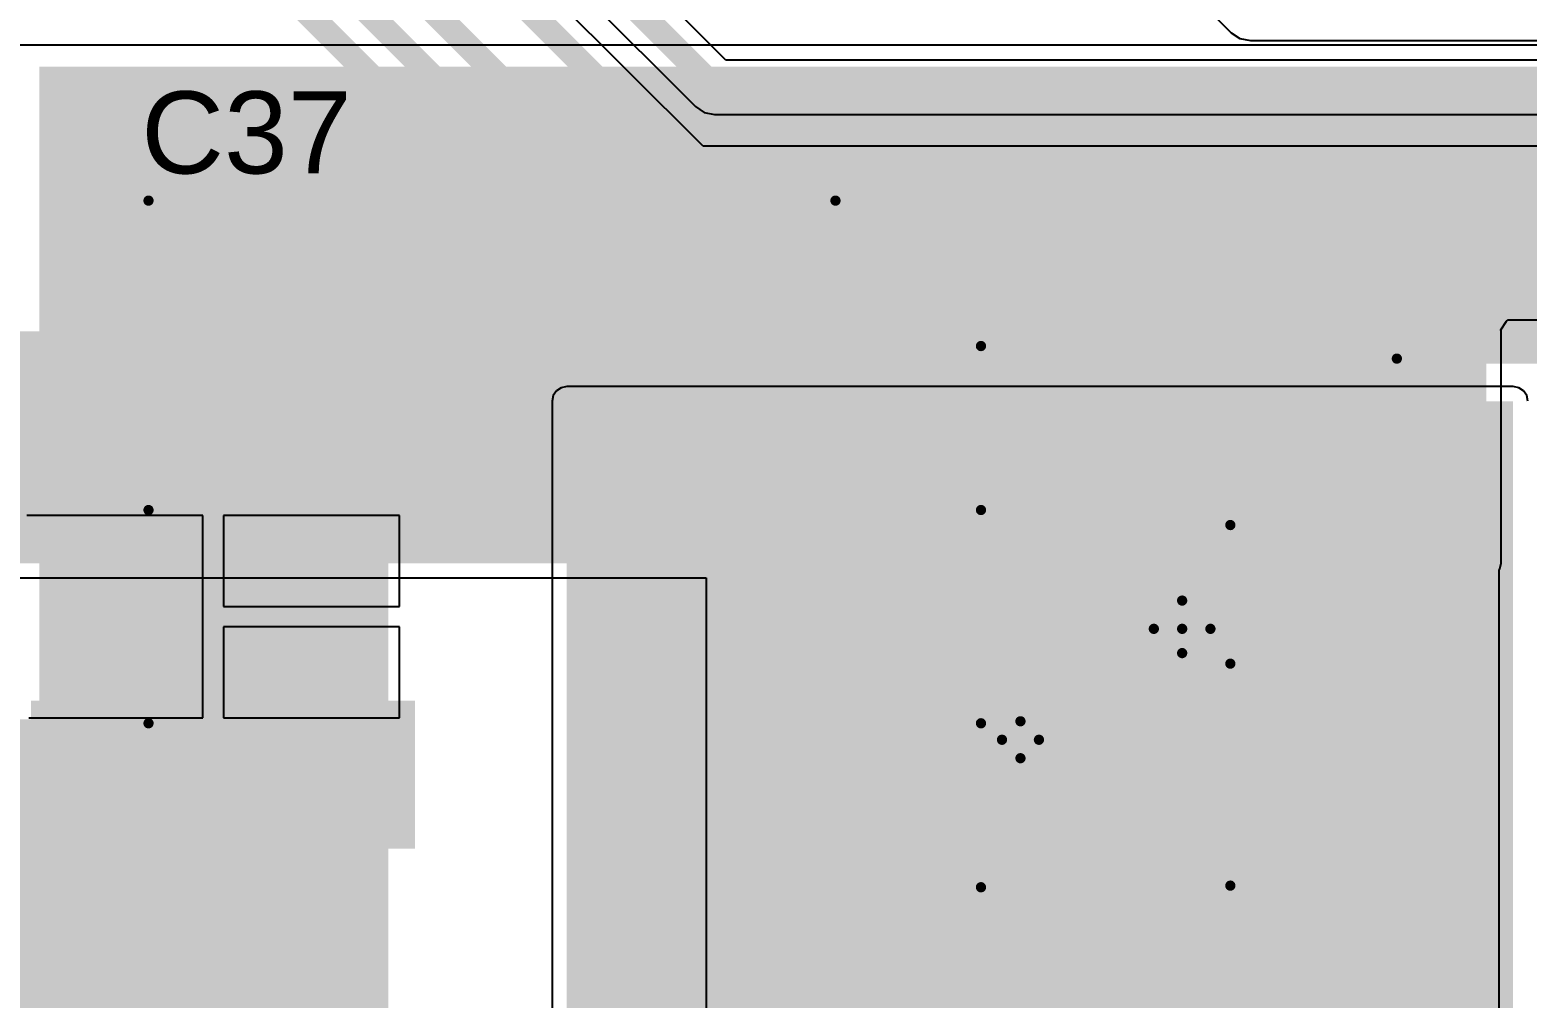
# Model space of a CAD drawing. Header units: millimetres. Extents: x -0.21 to 3.18, y -0.07 to 2.49.
# Drawn here: x 0.461 to 1.191, y 1.081 to 1.553 of the extents above; entities that cross this region are included whole.
import ezdxf

# ---------------------------------------------------------------- set-up
doc = ezdxf.new("R2010")
doc.units = ezdxf.units.MM
doc.header["$MEASUREMENT"] = 0
for name, color, linetype in [('BottomLayer', 5, 'Continuous'), ('BottomSolder', 6, 'Continuous'), ('TopLayer', 1, 'Continuous'), ('TopOverlay', 2, 'Continuous'), ('TopPaste', 8, 'Continuous'), ('TopSolder', 216, 'Continuous'), ('ViaHoleLayer', 16, 'Continuous')]:
    doc.layers.add(name, color=color, linetype=linetype)
doc.styles.add('Arial', font='', dxfattribs={"height": 0.2})
doc.styles.get('Arial').set_extended_font_data('Arial')

# ---------------------------------------------------------------- blocks, each defined once
blk = doc.blocks.new('UUD1A102MNL1GS_5')
at = {"layer": 'TopLayer'}
for points in [[(-0.24547, 0.04173), (-0.08839, 0.04173), (-0.08839, -0.04173), (-0.24547, -0.04173)], [(0.08839, 0.04173), (0.24547, 0.04173), (0.24547, -0.04173), (0.08839, -0.04173)]]:
    blk.add_hatch(color=1, dxfattribs=at).paths.add_polyline_path(points)
at = {"layer": 'TopPaste'}
for points in [[(-0.24547, 0.04173), (-0.08839, 0.04173), (-0.08839, -0.04173), (-0.24547, -0.04173)], [(0.08839, 0.04173), (0.24547, 0.04173), (0.24547, -0.04173), (0.08839, -0.04173)]]:
    blk.add_hatch(color=8, dxfattribs=at).paths.add_polyline_path(points)
at = {"layer": 'TopSolder'}
for points in [[(-0.24947, 0.04573), (-0.08439, 0.04573), (-0.08439, -0.04573), (-0.24947, -0.04573)], [(0.08439, 0.04573), (0.24947, 0.04573), (0.24947, -0.04573), (0.08439, -0.04573)]]:
    blk.add_hatch(color=216, dxfattribs=at).paths.add_polyline_path(points)
at = {"layer": 'TopOverlay', "const_width": 0.005}
for points in [[(-0.20276, 0.12165), (-0.12165, 0.20276)], [(-0.12165, 0.20276), (0.20276, 0.20276)], [(0.20276, 0.05409), (0.20276, 0.20276)], [(-0.20276, 0.05409), (-0.20276, 0.12165)], [(-0.22624, 0.07106), (-0.22624, 0.08483)], [(-0.24002, 0.07106), (-0.21246, 0.07106)], [(-0.22624, 0.05924), (-0.22624, 0.07106)], [(-0.20276, -0.12165), (-0.20276, -0.05409)], [(0.20276, -0.20276), (0.20276, -0.05409)], [(-0.20276, -0.12165), (-0.12165, -0.20276)], [(-0.12165, -0.20276), (0.20276, -0.20276)]]:
    blk.add_lwpolyline(points, dxfattribs=at)
at = {"layer": 'TopOverlay', "const_width": 0.0025}
for points in [[(-0.1229, 0.20276, 1), (-0.1204, 0.20276, 1)], [(-0.1229, 0.20276, 1), (-0.1204, 0.20276, 1)], [(0.20151, 0.20276, 1), (0.20401, 0.20276, 1)], [(0.20151, 0.20276, 1), (0.20401, 0.20276, 1)], [(-0.20401, 0.12165, 1), (-0.20151, 0.12165, 1)], [(-0.20401, 0.12165, 1), (-0.20151, 0.12165, 1)], [(-0.22749, 0.08483, 1), (-0.22499, 0.08483, 1)], [(-0.24127, 0.07106, 1), (-0.23877, 0.07106, 1)], [(-0.22749, 0.07106, 1), (-0.22499, 0.07106, 1)], [(-0.22749, 0.07106, 1), (-0.22499, 0.07106, 1)], [(-0.21371, 0.07106, 1), (-0.21121, 0.07106, 1)], [(-0.22749, 0.05924, 1), (-0.22499, 0.05924, 1)], [(-0.20401, 0.05409, 1), (-0.20151, 0.05409, 1)], [(0.20151, 0.05409, 1), (0.20401, 0.05409, 1)], [(-0.20401, -0.05409, 1), (-0.20151, -0.05409, 1)], [(0.20151, -0.05409, 1), (0.20401, -0.05409, 1)], [(-0.20401, -0.12165, 1), (-0.20151, -0.12165, 1)], [(-0.20401, -0.12165, 1), (-0.20151, -0.12165, 1)], [(-0.1229, -0.20276, 1), (-0.1204, -0.20276, 1)], [(-0.1229, -0.20276, 1), (-0.1204, -0.20276, 1)], [(0.20151, -0.20276, 1), (0.20401, -0.20276, 1)], [(0.20151, -0.20276, 1), (0.20401, -0.20276, 1)]]:
    blk.add_lwpolyline(points, format="xyb", close=True, dxfattribs=at)
blk = doc.blocks.new('EEEFN1V561UP_9')
at = {"layer": 'TopLayer'}
for points in [[(-0.25197, 0.03937), (-0.09055, 0.03937), (-0.09055, -0.03937), (-0.25197, -0.03937)], [(0.09055, 0.03937), (0.25197, 0.03937), (0.25197, -0.03937), (0.09055, -0.03937)]]:
    blk.add_hatch(color=1, dxfattribs=at).paths.add_polyline_path(points)
at = {"layer": 'TopPaste'}
for points in [[(-0.25197, 0.03937), (-0.09055, 0.03937), (-0.09055, -0.03937), (-0.25197, -0.03937)], [(0.09055, 0.03937), (0.25197, 0.03937), (0.25197, -0.03937), (0.09055, -0.03937)]]:
    blk.add_hatch(color=8, dxfattribs=at).paths.add_polyline_path(points)
at = {"layer": 'TopSolder'}
for points in [[(-0.25597, 0.04337), (-0.08655, 0.04337), (-0.08655, -0.04337), (-0.25597, -0.04337)], [(0.08655, 0.04337), (0.25597, 0.04337), (0.25597, -0.04337), (0.08655, -0.04337)]]:
    blk.add_hatch(color=216, dxfattribs=at).paths.add_polyline_path(points)
at = {"layer": 'TopOverlay', "const_width": 0.005}
for points in [[(-0.13189, 0.20276), (-0.20276, 0.13189)], [(0.20276, 0.20276), (-0.13189, 0.20276)], [(0.20276, 0.20276), (0.20276, 0.05197)], [(-0.20276, 0.13189), (-0.20276, 0.05197)], [(-0.222, 0.069), (-0.222, 0.051)], [(-0.213, 0.06), (-0.231, 0.06)], [(-0.20276, -0.05197), (-0.20276, -0.13189)], [(0.20276, -0.05197), (0.20276, -0.20276)], [(-0.13189, -0.20276), (-0.20276, -0.13189)], [(0.20276, -0.20276), (-0.13189, -0.20276)]]:
    blk.add_lwpolyline(points, dxfattribs=at)
at = {"layer": 'TopOverlay', "const_width": 0.0025}
for points in [[(-0.13314, 0.20276, 1), (-0.13064, 0.20276, 1)], [(-0.13314, 0.20276, 1), (-0.13064, 0.20276, 1)], [(0.20151, 0.20276, 1), (0.20401, 0.20276, 1)], [(0.20151, 0.20276, 1), (0.20401, 0.20276, 1)], [(-0.20401, 0.13189, 1), (-0.20151, 0.13189, 1)], [(-0.20401, 0.13189, 1), (-0.20151, 0.13189, 1)], [(-0.22325, 0.069, 1), (-0.22075, 0.069, 1)], [(-0.23225, 0.06, 1), (-0.22975, 0.06, 1)], [(-0.21425, 0.06, 1), (-0.21175, 0.06, 1)], [(-0.22325, 0.051, 1), (-0.22075, 0.051, 1)], [(-0.20401, 0.05197, 1), (-0.20151, 0.05197, 1)], [(0.20151, 0.05197, 1), (0.20401, 0.05197, 1)], [(-0.20401, -0.05197, 1), (-0.20151, -0.05197, 1)], [(0.20151, -0.05197, 1), (0.20401, -0.05197, 1)], [(-0.20401, -0.13189, 1), (-0.20151, -0.13189, 1)], [(-0.20401, -0.13189, 1), (-0.20151, -0.13189, 1)], [(-0.13314, -0.20276, 1), (-0.13064, -0.20276, 1)], [(-0.13314, -0.20276, 1), (-0.13064, -0.20276, 1)], [(0.20151, -0.20276, 1), (0.20401, -0.20276, 1)], [(0.20151, -0.20276, 1), (0.20401, -0.20276, 1)]]:
    blk.add_lwpolyline(points, format="xyb", close=True, dxfattribs=at)

msp = doc.modelspace()

# ---------------------------------------------------------------- hatches: boundary and pattern name
at = {"layer": 'BottomLayer'}
for points in [[(0.349, 1.293), (1.171, 1.293), (1.171, 1.406), (0.349, 1.406)], [(0.798, 0.639), (1.17, 0.639), (1.17, 1.31), (0.798, 1.31)], [(0.462, 1.154), (0.649, 1.154), (0.649, 1.226), (0.462, 1.226)]]:
    msp.add_hatch(color=5, dxfattribs=at).paths.add_polyline_path(points)
h = msp.add_hatch(color=5, dxfattribs=at)
edge = h.paths.add_edge_path()
edge.add_arc((0.82133, 1.35693), 0.01181, 0, 360)
h = msp.add_hatch(color=5, dxfattribs=at)
edge = h.paths.add_edge_path()
edge.add_arc((0.84833, 1.35693), 0.01181, 0, 360)
h = msp.add_hatch(color=5, dxfattribs=at)
edge = h.paths.add_edge_path()
edge.add_arc((0.87533, 1.35693), 0.01181, 0, 360)
h = msp.add_hatch(color=5, dxfattribs=at)
edge = h.paths.add_edge_path()
edge.add_arc((0.90333, 1.35693), 0.01181, 0, 360)
h = msp.add_hatch(color=5, dxfattribs=at)
edge = h.paths.add_edge_path()
edge.add_arc((0.93033, 1.35693), 0.01181, 0, 360)
h = msp.add_hatch(color=5, dxfattribs=at)
edge = h.paths.add_edge_path()
edge.add_arc((0.95733, 1.35693), 0.01181, 0, 360)
h = msp.add_hatch(color=5, dxfattribs=at)
edge = h.paths.add_edge_path()
edge.add_arc((0.82133, 1.33), 0.01181, 0, 360)
h = msp.add_hatch(color=5, dxfattribs=at)
edge = h.paths.add_edge_path()
edge.add_arc((0.84833, 1.33), 0.01181, 0, 360)
h = msp.add_hatch(color=5, dxfattribs=at)
edge = h.paths.add_edge_path()
edge.add_arc((0.87533, 1.33), 0.01181, 0, 360)
h = msp.add_hatch(color=5, dxfattribs=at)
edge = h.paths.add_edge_path()
edge.add_arc((0.90333, 1.33), 0.01181, 0, 360)
h = msp.add_hatch(color=5, dxfattribs=at)
edge = h.paths.add_edge_path()
edge.add_arc((0.93033, 1.33), 0.01181, 0, 360)
h = msp.add_hatch(color=5, dxfattribs=at)
edge = h.paths.add_edge_path()
edge.add_arc((0.95733, 1.33), 0.01181, 0, 360)
h = msp.add_hatch(color=5, dxfattribs=at)
edge = h.paths.add_edge_path()
edge.add_arc((1.01014, 1.27993), 0.01181, 0, 360)
h = msp.add_hatch(color=5, dxfattribs=at)
edge = h.paths.add_edge_path()
edge.add_arc((1.03714, 1.27993), 0.01181, 0, 360)
h = msp.add_hatch(color=5, dxfattribs=at)
edge = h.paths.add_edge_path()
edge.add_arc((1.06414, 1.27993), 0.01181, 0, 360)
h = msp.add_hatch(color=5, dxfattribs=at)
edge = h.paths.add_edge_path()
edge.add_arc((1.09214, 1.27993), 0.01181, 0, 360)
h = msp.add_hatch(color=5, dxfattribs=at)
edge = h.paths.add_edge_path()
edge.add_arc((1.11914, 1.27993), 0.01181, 0, 360)
h = msp.add_hatch(color=5, dxfattribs=at)
edge = h.paths.add_edge_path()
edge.add_arc((1.14614, 1.27993), 0.01181, 0, 360)
h = msp.add_hatch(color=5, dxfattribs=at)
edge = h.paths.add_edge_path()
edge.add_arc((1.01014, 1.253), 0.01181, 0, 360)
h = msp.add_hatch(color=5, dxfattribs=at)
edge = h.paths.add_edge_path()
edge.add_arc((1.03714, 1.253), 0.01181, 0, 360)
h = msp.add_hatch(color=5, dxfattribs=at)
edge = h.paths.add_edge_path()
edge.add_arc((1.06414, 1.253), 0.01181, 0, 360)
h = msp.add_hatch(color=5, dxfattribs=at)
edge = h.paths.add_edge_path()
edge.add_arc((1.09214, 1.253), 0.01181, 0, 360)
h = msp.add_hatch(color=5, dxfattribs=at)
edge = h.paths.add_edge_path()
edge.add_arc((1.11914, 1.253), 0.01181, 0, 360)
h = msp.add_hatch(color=5, dxfattribs=at)
edge = h.paths.add_edge_path()
edge.add_arc((1.14614, 1.253), 0.01181, 0, 360)
h = msp.add_hatch(color=5, dxfattribs=at)
edge = h.paths.add_edge_path()
edge.add_arc((0.48667, 1.204), 0.01181, 0, 360)
h = msp.add_hatch(color=5, dxfattribs=at)
edge = h.paths.add_edge_path()
edge.add_arc((0.51367, 1.204), 0.01181, 0, 360)
h = msp.add_hatch(color=5, dxfattribs=at)
edge = h.paths.add_edge_path()
edge.add_arc((0.54067, 1.204), 0.01181, 0, 360)
h = msp.add_hatch(color=5, dxfattribs=at)
edge = h.paths.add_edge_path()
edge.add_arc((0.56867, 1.204), 0.01181, 0, 360)
h = msp.add_hatch(color=5, dxfattribs=at)
edge = h.paths.add_edge_path()
edge.add_arc((0.59567, 1.204), 0.01181, 0, 360)
h = msp.add_hatch(color=5, dxfattribs=at)
edge = h.paths.add_edge_path()
edge.add_arc((0.62267, 1.204), 0.01181, 0, 360)
h = msp.add_hatch(color=5, dxfattribs=at)
edge = h.paths.add_edge_path()
edge.add_arc((0.82919, 1.204), 0.01181, 0, 360)
h = msp.add_hatch(color=5, dxfattribs=at)
edge = h.paths.add_edge_path()
edge.add_arc((0.85619, 1.204), 0.01181, 0, 360)
h = msp.add_hatch(color=5, dxfattribs=at)
edge = h.paths.add_edge_path()
edge.add_arc((0.88319, 1.204), 0.01181, 0, 360)
h = msp.add_hatch(color=5, dxfattribs=at)
edge = h.paths.add_edge_path()
edge.add_arc((0.91119, 1.204), 0.01181, 0, 360)
h = msp.add_hatch(color=5, dxfattribs=at)
edge = h.paths.add_edge_path()
edge.add_arc((0.93819, 1.204), 0.01181, 0, 360)
h = msp.add_hatch(color=5, dxfattribs=at)
edge = h.paths.add_edge_path()
edge.add_arc((0.96519, 1.204), 0.01181, 0, 360)
h = msp.add_hatch(color=5, dxfattribs=at)
edge = h.paths.add_edge_path()
edge.add_arc((0.48667, 1.17707), 0.01181, 0, 360)
h = msp.add_hatch(color=5, dxfattribs=at)
edge = h.paths.add_edge_path()
edge.add_arc((0.51367, 1.17707), 0.01181, 0, 360)
h = msp.add_hatch(color=5, dxfattribs=at)
edge = h.paths.add_edge_path()
edge.add_arc((0.54067, 1.17707), 0.01181, 0, 360)
h = msp.add_hatch(color=5, dxfattribs=at)
edge = h.paths.add_edge_path()
edge.add_arc((0.56867, 1.17707), 0.01181, 0, 360)
h = msp.add_hatch(color=5, dxfattribs=at)
edge = h.paths.add_edge_path()
edge.add_arc((0.59567, 1.17707), 0.01181, 0, 360)
h = msp.add_hatch(color=5, dxfattribs=at)
edge = h.paths.add_edge_path()
edge.add_arc((0.62267, 1.17707), 0.01181, 0, 360)
h = msp.add_hatch(color=5, dxfattribs=at)
edge = h.paths.add_edge_path()
edge.add_arc((0.82919, 1.17707), 0.01181, 0, 360)
h = msp.add_hatch(color=5, dxfattribs=at)
edge = h.paths.add_edge_path()
edge.add_arc((0.85619, 1.17707), 0.01181, 0, 360)
h = msp.add_hatch(color=5, dxfattribs=at)
edge = h.paths.add_edge_path()
edge.add_arc((0.88319, 1.17707), 0.01181, 0, 360)
h = msp.add_hatch(color=5, dxfattribs=at)
edge = h.paths.add_edge_path()
edge.add_arc((0.91119, 1.17707), 0.01181, 0, 360)
h = msp.add_hatch(color=5, dxfattribs=at)
edge = h.paths.add_edge_path()
edge.add_arc((0.93819, 1.17707), 0.01181, 0, 360)
h = msp.add_hatch(color=5, dxfattribs=at)
edge = h.paths.add_edge_path()
edge.add_arc((0.96519, 1.17707), 0.01181, 0, 360)
h = msp.add_hatch(color=5, dxfattribs=at)
edge = h.paths.add_edge_path()
edge.add_arc((1.018, 1.127), 0.01181, 0, 360)
h = msp.add_hatch(color=5, dxfattribs=at)
edge = h.paths.add_edge_path()
edge.add_arc((1.045, 1.127), 0.01181, 0, 360)
h = msp.add_hatch(color=5, dxfattribs=at)
edge = h.paths.add_edge_path()
edge.add_arc((1.072, 1.127), 0.01181, 0, 360)
h = msp.add_hatch(color=5, dxfattribs=at)
edge = h.paths.add_edge_path()
edge.add_arc((1.1, 1.127), 0.01181, 0, 360)
h = msp.add_hatch(color=5, dxfattribs=at)
edge = h.paths.add_edge_path()
edge.add_arc((1.127, 1.127), 0.01181, 0, 360)
h = msp.add_hatch(color=5, dxfattribs=at)
edge = h.paths.add_edge_path()
edge.add_arc((1.154, 1.127), 0.01181, 0, 360)
h = msp.add_hatch(color=5, dxfattribs=at)
edge = h.paths.add_edge_path()
edge.add_arc((1.018, 1.10007), 0.01181, 0, 360)
h = msp.add_hatch(color=5, dxfattribs=at)
edge = h.paths.add_edge_path()
edge.add_arc((1.045, 1.10007), 0.01181, 0, 360)
h = msp.add_hatch(color=5, dxfattribs=at)
edge = h.paths.add_edge_path()
edge.add_arc((1.072, 1.10007), 0.01181, 0, 360)
h = msp.add_hatch(color=5, dxfattribs=at)
edge = h.paths.add_edge_path()
edge.add_arc((1.1, 1.10007), 0.01181, 0, 360)
h = msp.add_hatch(color=5, dxfattribs=at)
edge = h.paths.add_edge_path()
edge.add_arc((1.127, 1.10007), 0.01181, 0, 360)
h = msp.add_hatch(color=5, dxfattribs=at)
edge = h.paths.add_edge_path()
edge.add_arc((1.154, 1.10007), 0.01181, 0, 360)
at = {"layer": 'BottomSolder'}
h = msp.add_hatch(color=6, dxfattribs=at)
edge = h.paths.add_edge_path()
edge.add_arc((0.82133, 1.35693), 0.01581, 0, 360)
h = msp.add_hatch(color=6, dxfattribs=at)
edge = h.paths.add_edge_path()
edge.add_arc((0.84833, 1.35693), 0.01581, 0, 360)
h = msp.add_hatch(color=6, dxfattribs=at)
edge = h.paths.add_edge_path()
edge.add_arc((0.87533, 1.35693), 0.01581, 0, 360)
h = msp.add_hatch(color=6, dxfattribs=at)
edge = h.paths.add_edge_path()
edge.add_arc((0.90333, 1.35693), 0.01581, 0, 360)
h = msp.add_hatch(color=6, dxfattribs=at)
edge = h.paths.add_edge_path()
edge.add_arc((0.93033, 1.35693), 0.01581, 0, 360)
h = msp.add_hatch(color=6, dxfattribs=at)
edge = h.paths.add_edge_path()
edge.add_arc((0.95733, 1.35693), 0.01581, 0, 360)
h = msp.add_hatch(color=6, dxfattribs=at)
edge = h.paths.add_edge_path()
edge.add_arc((0.82133, 1.33), 0.01581, 0, 360)
h = msp.add_hatch(color=6, dxfattribs=at)
edge = h.paths.add_edge_path()
edge.add_arc((0.84833, 1.33), 0.01581, 0, 360)
h = msp.add_hatch(color=6, dxfattribs=at)
edge = h.paths.add_edge_path()
edge.add_arc((0.87533, 1.33), 0.01581, 0, 360)
h = msp.add_hatch(color=6, dxfattribs=at)
edge = h.paths.add_edge_path()
edge.add_arc((0.90333, 1.33), 0.01581, 0, 360)
h = msp.add_hatch(color=6, dxfattribs=at)
edge = h.paths.add_edge_path()
edge.add_arc((0.93033, 1.33), 0.01581, 0, 360)
h = msp.add_hatch(color=6, dxfattribs=at)
edge = h.paths.add_edge_path()
edge.add_arc((0.95733, 1.33), 0.01581, 0, 360)
h = msp.add_hatch(color=6, dxfattribs=at)
edge = h.paths.add_edge_path()
edge.add_arc((1.01014, 1.27993), 0.01581, 0, 360)
h = msp.add_hatch(color=6, dxfattribs=at)
edge = h.paths.add_edge_path()
edge.add_arc((1.03714, 1.27993), 0.01581, 0, 360)
h = msp.add_hatch(color=6, dxfattribs=at)
edge = h.paths.add_edge_path()
edge.add_arc((1.06414, 1.27993), 0.01581, 0, 360)
h = msp.add_hatch(color=6, dxfattribs=at)
edge = h.paths.add_edge_path()
edge.add_arc((1.09214, 1.27993), 0.01581, 0, 360)
h = msp.add_hatch(color=6, dxfattribs=at)
edge = h.paths.add_edge_path()
edge.add_arc((1.11914, 1.27993), 0.01581, 0, 360)
h = msp.add_hatch(color=6, dxfattribs=at)
edge = h.paths.add_edge_path()
edge.add_arc((1.14614, 1.27993), 0.01581, 0, 360)
h = msp.add_hatch(color=6, dxfattribs=at)
edge = h.paths.add_edge_path()
edge.add_arc((1.01014, 1.253), 0.01581, 0, 360)
h = msp.add_hatch(color=6, dxfattribs=at)
edge = h.paths.add_edge_path()
edge.add_arc((1.03714, 1.253), 0.01581, 0, 360)
h = msp.add_hatch(color=6, dxfattribs=at)
edge = h.paths.add_edge_path()
edge.add_arc((1.06414, 1.253), 0.01581, 0, 360)
h = msp.add_hatch(color=6, dxfattribs=at)
edge = h.paths.add_edge_path()
edge.add_arc((1.09214, 1.253), 0.01581, 0, 360)
h = msp.add_hatch(color=6, dxfattribs=at)
edge = h.paths.add_edge_path()
edge.add_arc((1.11914, 1.253), 0.01581, 0, 360)
h = msp.add_hatch(color=6, dxfattribs=at)
edge = h.paths.add_edge_path()
edge.add_arc((1.14614, 1.253), 0.01581, 0, 360)
h = msp.add_hatch(color=6, dxfattribs=at)
edge = h.paths.add_edge_path()
edge.add_arc((0.48667, 1.204), 0.01581, 0, 360)
h = msp.add_hatch(color=6, dxfattribs=at)
edge = h.paths.add_edge_path()
edge.add_arc((0.51367, 1.204), 0.01581, 0, 360)
h = msp.add_hatch(color=6, dxfattribs=at)
edge = h.paths.add_edge_path()
edge.add_arc((0.54067, 1.204), 0.01581, 0, 360)
h = msp.add_hatch(color=6, dxfattribs=at)
edge = h.paths.add_edge_path()
edge.add_arc((0.56867, 1.204), 0.01581, 0, 360)
h = msp.add_hatch(color=6, dxfattribs=at)
edge = h.paths.add_edge_path()
edge.add_arc((0.59567, 1.204), 0.01581, 0, 360)
h = msp.add_hatch(color=6, dxfattribs=at)
edge = h.paths.add_edge_path()
edge.add_arc((0.62267, 1.204), 0.01581, 0, 360)
h = msp.add_hatch(color=6, dxfattribs=at)
edge = h.paths.add_edge_path()
edge.add_arc((0.82919, 1.204), 0.01581, 0, 360)
h = msp.add_hatch(color=6, dxfattribs=at)
edge = h.paths.add_edge_path()
edge.add_arc((0.85619, 1.204), 0.01581, 0, 360)
h = msp.add_hatch(color=6, dxfattribs=at)
edge = h.paths.add_edge_path()
edge.add_arc((0.88319, 1.204), 0.01581, 0, 360)
h = msp.add_hatch(color=6, dxfattribs=at)
edge = h.paths.add_edge_path()
edge.add_arc((0.91119, 1.204), 0.01581, 0, 360)
h = msp.add_hatch(color=6, dxfattribs=at)
edge = h.paths.add_edge_path()
edge.add_arc((0.93819, 1.204), 0.01581, 0, 360)
h = msp.add_hatch(color=6, dxfattribs=at)
edge = h.paths.add_edge_path()
edge.add_arc((0.96519, 1.204), 0.01581, 0, 360)
h = msp.add_hatch(color=6, dxfattribs=at)
edge = h.paths.add_edge_path()
edge.add_arc((0.48667, 1.17707), 0.01581, 0, 360)
h = msp.add_hatch(color=6, dxfattribs=at)
edge = h.paths.add_edge_path()
edge.add_arc((0.51367, 1.17707), 0.01581, 0, 360)
h = msp.add_hatch(color=6, dxfattribs=at)
edge = h.paths.add_edge_path()
edge.add_arc((0.54067, 1.17707), 0.01581, 0, 360)
h = msp.add_hatch(color=6, dxfattribs=at)
edge = h.paths.add_edge_path()
edge.add_arc((0.56867, 1.17707), 0.01581, 0, 360)
h = msp.add_hatch(color=6, dxfattribs=at)
edge = h.paths.add_edge_path()
edge.add_arc((0.59567, 1.17707), 0.01581, 0, 360)
h = msp.add_hatch(color=6, dxfattribs=at)
edge = h.paths.add_edge_path()
edge.add_arc((0.62267, 1.17707), 0.01581, 0, 360)
h = msp.add_hatch(color=6, dxfattribs=at)
edge = h.paths.add_edge_path()
edge.add_arc((0.82919, 1.17707), 0.01581, 0, 360)
h = msp.add_hatch(color=6, dxfattribs=at)
edge = h.paths.add_edge_path()
edge.add_arc((0.85619, 1.17707), 0.01581, 0, 360)
h = msp.add_hatch(color=6, dxfattribs=at)
edge = h.paths.add_edge_path()
edge.add_arc((0.88319, 1.17707), 0.01581, 0, 360)
h = msp.add_hatch(color=6, dxfattribs=at)
edge = h.paths.add_edge_path()
edge.add_arc((0.91119, 1.17707), 0.01581, 0, 360)
h = msp.add_hatch(color=6, dxfattribs=at)
edge = h.paths.add_edge_path()
edge.add_arc((0.93819, 1.17707), 0.01581, 0, 360)
h = msp.add_hatch(color=6, dxfattribs=at)
edge = h.paths.add_edge_path()
edge.add_arc((0.96519, 1.17707), 0.01581, 0, 360)
h = msp.add_hatch(color=6, dxfattribs=at)
edge = h.paths.add_edge_path()
edge.add_arc((1.018, 1.127), 0.01581, 0, 360)
h = msp.add_hatch(color=6, dxfattribs=at)
edge = h.paths.add_edge_path()
edge.add_arc((1.045, 1.127), 0.01581, 0, 360)
h = msp.add_hatch(color=6, dxfattribs=at)
edge = h.paths.add_edge_path()
edge.add_arc((1.072, 1.127), 0.01581, 0, 360)
h = msp.add_hatch(color=6, dxfattribs=at)
edge = h.paths.add_edge_path()
edge.add_arc((1.1, 1.127), 0.01581, 0, 360)
h = msp.add_hatch(color=6, dxfattribs=at)
edge = h.paths.add_edge_path()
edge.add_arc((1.127, 1.127), 0.01581, 0, 360)
h = msp.add_hatch(color=6, dxfattribs=at)
edge = h.paths.add_edge_path()
edge.add_arc((1.154, 1.127), 0.01581, 0, 360)
h = msp.add_hatch(color=6, dxfattribs=at)
edge = h.paths.add_edge_path()
edge.add_arc((1.018, 1.10007), 0.01581, 0, 360)
h = msp.add_hatch(color=6, dxfattribs=at)
edge = h.paths.add_edge_path()
edge.add_arc((1.045, 1.10007), 0.01581, 0, 360)
h = msp.add_hatch(color=6, dxfattribs=at)
edge = h.paths.add_edge_path()
edge.add_arc((1.072, 1.10007), 0.01581, 0, 360)
h = msp.add_hatch(color=6, dxfattribs=at)
edge = h.paths.add_edge_path()
edge.add_arc((1.1, 1.10007), 0.01581, 0, 360)
h = msp.add_hatch(color=6, dxfattribs=at)
edge = h.paths.add_edge_path()
edge.add_arc((1.127, 1.10007), 0.01581, 0, 360)
h = msp.add_hatch(color=6, dxfattribs=at)
edge = h.paths.add_edge_path()
edge.add_arc((1.154, 1.10007), 0.01581, 0, 360)
at = {"layer": 'TopLayer'}
for points in [[(0.466, 1.391), (1.49769, 1.391), (1.49769, 1.535), (0.466, 1.535)], [(0.466, 1.153), (0.636, 1.153), (0.636, 1.512), (0.466, 1.512)], [(0.723, 0.532), (1.184, 0.532), (1.184, 1.372), (0.723, 1.372)], [(0.263, 1.053), (0.636, 1.053), (0.636, 1.217), (0.263, 1.217)]]:
    msp.add_hatch(color=1, dxfattribs=at).paths.add_polyline_path(points)
h = msp.add_hatch(color=1, dxfattribs=at)
edge = h.paths.add_edge_path()
edge.add_arc((0.82133, 1.35693), 0.01181, 0, 360)
h = msp.add_hatch(color=1, dxfattribs=at)
edge = h.paths.add_edge_path()
edge.add_arc((0.84833, 1.35693), 0.01181, 0, 360)
h = msp.add_hatch(color=1, dxfattribs=at)
edge = h.paths.add_edge_path()
edge.add_arc((0.87533, 1.35693), 0.01181, 0, 360)
h = msp.add_hatch(color=1, dxfattribs=at)
edge = h.paths.add_edge_path()
edge.add_arc((0.90333, 1.35693), 0.01181, 0, 360)
h = msp.add_hatch(color=1, dxfattribs=at)
edge = h.paths.add_edge_path()
edge.add_arc((0.93033, 1.35693), 0.01181, 0, 360)
h = msp.add_hatch(color=1, dxfattribs=at)
edge = h.paths.add_edge_path()
edge.add_arc((0.95733, 1.35693), 0.01181, 0, 360)
h = msp.add_hatch(color=1, dxfattribs=at)
edge = h.paths.add_edge_path()
edge.add_arc((0.82133, 1.33), 0.01181, 0, 360)
h = msp.add_hatch(color=1, dxfattribs=at)
edge = h.paths.add_edge_path()
edge.add_arc((0.84833, 1.33), 0.01181, 0, 360)
h = msp.add_hatch(color=1, dxfattribs=at)
edge = h.paths.add_edge_path()
edge.add_arc((0.87533, 1.33), 0.01181, 0, 360)
h = msp.add_hatch(color=1, dxfattribs=at)
edge = h.paths.add_edge_path()
edge.add_arc((0.90333, 1.33), 0.01181, 0, 360)
h = msp.add_hatch(color=1, dxfattribs=at)
edge = h.paths.add_edge_path()
edge.add_arc((0.93033, 1.33), 0.01181, 0, 360)
h = msp.add_hatch(color=1, dxfattribs=at)
edge = h.paths.add_edge_path()
edge.add_arc((0.95733, 1.33), 0.01181, 0, 360)
h = msp.add_hatch(color=1, dxfattribs=at)
edge = h.paths.add_edge_path()
edge.add_arc((1.01014, 1.27993), 0.01181, 0, 360)
h = msp.add_hatch(color=1, dxfattribs=at)
edge = h.paths.add_edge_path()
edge.add_arc((1.03714, 1.27993), 0.01181, 0, 360)
h = msp.add_hatch(color=1, dxfattribs=at)
edge = h.paths.add_edge_path()
edge.add_arc((1.06414, 1.27993), 0.01181, 0, 360)
h = msp.add_hatch(color=1, dxfattribs=at)
edge = h.paths.add_edge_path()
edge.add_arc((1.09214, 1.27993), 0.01181, 0, 360)
h = msp.add_hatch(color=1, dxfattribs=at)
edge = h.paths.add_edge_path()
edge.add_arc((1.11914, 1.27993), 0.01181, 0, 360)
h = msp.add_hatch(color=1, dxfattribs=at)
edge = h.paths.add_edge_path()
edge.add_arc((1.14614, 1.27993), 0.01181, 0, 360)
h = msp.add_hatch(color=1, dxfattribs=at)
edge = h.paths.add_edge_path()
edge.add_arc((1.01014, 1.253), 0.01181, 0, 360)
h = msp.add_hatch(color=1, dxfattribs=at)
edge = h.paths.add_edge_path()
edge.add_arc((1.03714, 1.253), 0.01181, 0, 360)
h = msp.add_hatch(color=1, dxfattribs=at)
edge = h.paths.add_edge_path()
edge.add_arc((1.06414, 1.253), 0.01181, 0, 360)
h = msp.add_hatch(color=1, dxfattribs=at)
edge = h.paths.add_edge_path()
edge.add_arc((1.09214, 1.253), 0.01181, 0, 360)
h = msp.add_hatch(color=1, dxfattribs=at)
edge = h.paths.add_edge_path()
edge.add_arc((1.11914, 1.253), 0.01181, 0, 360)
h = msp.add_hatch(color=1, dxfattribs=at)
edge = h.paths.add_edge_path()
edge.add_arc((1.14614, 1.253), 0.01181, 0, 360)
h = msp.add_hatch(color=1, dxfattribs=at)
edge = h.paths.add_edge_path()
edge.add_arc((0.48667, 1.204), 0.01181, 0, 360)
h = msp.add_hatch(color=1, dxfattribs=at)
edge = h.paths.add_edge_path()
edge.add_arc((0.51367, 1.204), 0.01181, 0, 360)
h = msp.add_hatch(color=1, dxfattribs=at)
edge = h.paths.add_edge_path()
edge.add_arc((0.54067, 1.204), 0.01181, 0, 360)
h = msp.add_hatch(color=1, dxfattribs=at)
edge = h.paths.add_edge_path()
edge.add_arc((0.56867, 1.204), 0.01181, 0, 360)
h = msp.add_hatch(color=1, dxfattribs=at)
edge = h.paths.add_edge_path()
edge.add_arc((0.59567, 1.204), 0.01181, 0, 360)
h = msp.add_hatch(color=1, dxfattribs=at)
edge = h.paths.add_edge_path()
edge.add_arc((0.62267, 1.204), 0.01181, 0, 360)
h = msp.add_hatch(color=1, dxfattribs=at)
edge = h.paths.add_edge_path()
edge.add_arc((0.82919, 1.204), 0.01181, 0, 360)
h = msp.add_hatch(color=1, dxfattribs=at)
edge = h.paths.add_edge_path()
edge.add_arc((0.85619, 1.204), 0.01181, 0, 360)
h = msp.add_hatch(color=1, dxfattribs=at)
edge = h.paths.add_edge_path()
edge.add_arc((0.88319, 1.204), 0.01181, 0, 360)
h = msp.add_hatch(color=1, dxfattribs=at)
edge = h.paths.add_edge_path()
edge.add_arc((0.91119, 1.204), 0.01181, 0, 360)
h = msp.add_hatch(color=1, dxfattribs=at)
edge = h.paths.add_edge_path()
edge.add_arc((0.93819, 1.204), 0.01181, 0, 360)
h = msp.add_hatch(color=1, dxfattribs=at)
edge = h.paths.add_edge_path()
edge.add_arc((0.96519, 1.204), 0.01181, 0, 360)
h = msp.add_hatch(color=1, dxfattribs=at)
edge = h.paths.add_edge_path()
edge.add_arc((0.48667, 1.17707), 0.01181, 0, 360)
h = msp.add_hatch(color=1, dxfattribs=at)
edge = h.paths.add_edge_path()
edge.add_arc((0.51367, 1.17707), 0.01181, 0, 360)
h = msp.add_hatch(color=1, dxfattribs=at)
edge = h.paths.add_edge_path()
edge.add_arc((0.54067, 1.17707), 0.01181, 0, 360)
h = msp.add_hatch(color=1, dxfattribs=at)
edge = h.paths.add_edge_path()
edge.add_arc((0.56867, 1.17707), 0.01181, 0, 360)
h = msp.add_hatch(color=1, dxfattribs=at)
edge = h.paths.add_edge_path()
edge.add_arc((0.59567, 1.17707), 0.01181, 0, 360)
h = msp.add_hatch(color=1, dxfattribs=at)
edge = h.paths.add_edge_path()
edge.add_arc((0.62267, 1.17707), 0.01181, 0, 360)
h = msp.add_hatch(color=1, dxfattribs=at)
edge = h.paths.add_edge_path()
edge.add_arc((0.82919, 1.17707), 0.01181, 0, 360)
h = msp.add_hatch(color=1, dxfattribs=at)
edge = h.paths.add_edge_path()
edge.add_arc((0.85619, 1.17707), 0.01181, 0, 360)
h = msp.add_hatch(color=1, dxfattribs=at)
edge = h.paths.add_edge_path()
edge.add_arc((0.88319, 1.17707), 0.01181, 0, 360)
h = msp.add_hatch(color=1, dxfattribs=at)
edge = h.paths.add_edge_path()
edge.add_arc((0.91119, 1.17707), 0.01181, 0, 360)
h = msp.add_hatch(color=1, dxfattribs=at)
edge = h.paths.add_edge_path()
edge.add_arc((0.93819, 1.17707), 0.01181, 0, 360)
h = msp.add_hatch(color=1, dxfattribs=at)
edge = h.paths.add_edge_path()
edge.add_arc((0.96519, 1.17707), 0.01181, 0, 360)
h = msp.add_hatch(color=1, dxfattribs=at)
edge = h.paths.add_edge_path()
edge.add_arc((1.018, 1.127), 0.01181, 0, 360)
h = msp.add_hatch(color=1, dxfattribs=at)
edge = h.paths.add_edge_path()
edge.add_arc((1.045, 1.127), 0.01181, 0, 360)
h = msp.add_hatch(color=1, dxfattribs=at)
edge = h.paths.add_edge_path()
edge.add_arc((1.072, 1.127), 0.01181, 0, 360)
h = msp.add_hatch(color=1, dxfattribs=at)
edge = h.paths.add_edge_path()
edge.add_arc((1.1, 1.127), 0.01181, 0, 360)
h = msp.add_hatch(color=1, dxfattribs=at)
edge = h.paths.add_edge_path()
edge.add_arc((1.127, 1.127), 0.01181, 0, 360)
h = msp.add_hatch(color=1, dxfattribs=at)
edge = h.paths.add_edge_path()
edge.add_arc((1.154, 1.127), 0.01181, 0, 360)
h = msp.add_hatch(color=1, dxfattribs=at)
edge = h.paths.add_edge_path()
edge.add_arc((1.018, 1.10007), 0.01181, 0, 360)
h = msp.add_hatch(color=1, dxfattribs=at)
edge = h.paths.add_edge_path()
edge.add_arc((1.045, 1.10007), 0.01181, 0, 360)
h = msp.add_hatch(color=1, dxfattribs=at)
edge = h.paths.add_edge_path()
edge.add_arc((1.072, 1.10007), 0.01181, 0, 360)
h = msp.add_hatch(color=1, dxfattribs=at)
edge = h.paths.add_edge_path()
edge.add_arc((1.1, 1.10007), 0.01181, 0, 360)
h = msp.add_hatch(color=1, dxfattribs=at)
edge = h.paths.add_edge_path()
edge.add_arc((1.127, 1.10007), 0.01181, 0, 360)
h = msp.add_hatch(color=1, dxfattribs=at)
edge = h.paths.add_edge_path()
edge.add_arc((1.154, 1.10007), 0.01181, 0, 360)
at = {"layer": 'TopSolder'}
h = msp.add_hatch(color=216, dxfattribs=at)
edge = h.paths.add_edge_path()
edge.add_arc((0.82133, 1.35693), 0.01581, 0, 360)
h = msp.add_hatch(color=216, dxfattribs=at)
edge = h.paths.add_edge_path()
edge.add_arc((0.84833, 1.35693), 0.01581, 0, 360)
h = msp.add_hatch(color=216, dxfattribs=at)
edge = h.paths.add_edge_path()
edge.add_arc((0.87533, 1.35693), 0.01581, 0, 360)
h = msp.add_hatch(color=216, dxfattribs=at)
edge = h.paths.add_edge_path()
edge.add_arc((0.90333, 1.35693), 0.01581, 0, 360)
h = msp.add_hatch(color=216, dxfattribs=at)
edge = h.paths.add_edge_path()
edge.add_arc((0.93033, 1.35693), 0.01581, 0, 360)
h = msp.add_hatch(color=216, dxfattribs=at)
edge = h.paths.add_edge_path()
edge.add_arc((0.95733, 1.35693), 0.01581, 0, 360)
h = msp.add_hatch(color=216, dxfattribs=at)
edge = h.paths.add_edge_path()
edge.add_arc((0.82133, 1.33), 0.01581, 0, 360)
h = msp.add_hatch(color=216, dxfattribs=at)
edge = h.paths.add_edge_path()
edge.add_arc((0.84833, 1.33), 0.01581, 0, 360)
h = msp.add_hatch(color=216, dxfattribs=at)
edge = h.paths.add_edge_path()
edge.add_arc((0.87533, 1.33), 0.01581, 0, 360)
h = msp.add_hatch(color=216, dxfattribs=at)
edge = h.paths.add_edge_path()
edge.add_arc((0.90333, 1.33), 0.01581, 0, 360)
h = msp.add_hatch(color=216, dxfattribs=at)
edge = h.paths.add_edge_path()
edge.add_arc((0.93033, 1.33), 0.01581, 0, 360)
h = msp.add_hatch(color=216, dxfattribs=at)
edge = h.paths.add_edge_path()
edge.add_arc((0.95733, 1.33), 0.01581, 0, 360)
h = msp.add_hatch(color=216, dxfattribs=at)
edge = h.paths.add_edge_path()
edge.add_arc((1.01014, 1.27993), 0.01581, 0, 360)
h = msp.add_hatch(color=216, dxfattribs=at)
edge = h.paths.add_edge_path()
edge.add_arc((1.03714, 1.27993), 0.01581, 0, 360)
h = msp.add_hatch(color=216, dxfattribs=at)
edge = h.paths.add_edge_path()
edge.add_arc((1.06414, 1.27993), 0.01581, 0, 360)
h = msp.add_hatch(color=216, dxfattribs=at)
edge = h.paths.add_edge_path()
edge.add_arc((1.09214, 1.27993), 0.01581, 0, 360)
h = msp.add_hatch(color=216, dxfattribs=at)
edge = h.paths.add_edge_path()
edge.add_arc((1.11914, 1.27993), 0.01581, 0, 360)
h = msp.add_hatch(color=216, dxfattribs=at)
edge = h.paths.add_edge_path()
edge.add_arc((1.14614, 1.27993), 0.01581, 0, 360)
h = msp.add_hatch(color=216, dxfattribs=at)
edge = h.paths.add_edge_path()
edge.add_arc((1.01014, 1.253), 0.01581, 0, 360)
h = msp.add_hatch(color=216, dxfattribs=at)
edge = h.paths.add_edge_path()
edge.add_arc((1.03714, 1.253), 0.01581, 0, 360)
h = msp.add_hatch(color=216, dxfattribs=at)
edge = h.paths.add_edge_path()
edge.add_arc((1.06414, 1.253), 0.01581, 0, 360)
h = msp.add_hatch(color=216, dxfattribs=at)
edge = h.paths.add_edge_path()
edge.add_arc((1.09214, 1.253), 0.01581, 0, 360)
h = msp.add_hatch(color=216, dxfattribs=at)
edge = h.paths.add_edge_path()
edge.add_arc((1.11914, 1.253), 0.01581, 0, 360)
h = msp.add_hatch(color=216, dxfattribs=at)
edge = h.paths.add_edge_path()
edge.add_arc((1.14614, 1.253), 0.01581, 0, 360)
h = msp.add_hatch(color=216, dxfattribs=at)
edge = h.paths.add_edge_path()
edge.add_arc((0.48667, 1.204), 0.01581, 0, 360)
h = msp.add_hatch(color=216, dxfattribs=at)
edge = h.paths.add_edge_path()
edge.add_arc((0.51367, 1.204), 0.01581, 0, 360)
h = msp.add_hatch(color=216, dxfattribs=at)
edge = h.paths.add_edge_path()
edge.add_arc((0.54067, 1.204), 0.01581, 0, 360)
h = msp.add_hatch(color=216, dxfattribs=at)
edge = h.paths.add_edge_path()
edge.add_arc((0.56867, 1.204), 0.01581, 0, 360)
h = msp.add_hatch(color=216, dxfattribs=at)
edge = h.paths.add_edge_path()
edge.add_arc((0.59567, 1.204), 0.01581, 0, 360)
h = msp.add_hatch(color=216, dxfattribs=at)
edge = h.paths.add_edge_path()
edge.add_arc((0.62267, 1.204), 0.01581, 0, 360)
h = msp.add_hatch(color=216, dxfattribs=at)
edge = h.paths.add_edge_path()
edge.add_arc((0.82919, 1.204), 0.01581, 0, 360)
h = msp.add_hatch(color=216, dxfattribs=at)
edge = h.paths.add_edge_path()
edge.add_arc((0.85619, 1.204), 0.01581, 0, 360)
h = msp.add_hatch(color=216, dxfattribs=at)
edge = h.paths.add_edge_path()
edge.add_arc((0.88319, 1.204), 0.01581, 0, 360)
h = msp.add_hatch(color=216, dxfattribs=at)
edge = h.paths.add_edge_path()
edge.add_arc((0.91119, 1.204), 0.01581, 0, 360)
h = msp.add_hatch(color=216, dxfattribs=at)
edge = h.paths.add_edge_path()
edge.add_arc((0.93819, 1.204), 0.01581, 0, 360)
h = msp.add_hatch(color=216, dxfattribs=at)
edge = h.paths.add_edge_path()
edge.add_arc((0.96519, 1.204), 0.01581, 0, 360)
h = msp.add_hatch(color=216, dxfattribs=at)
edge = h.paths.add_edge_path()
edge.add_arc((0.48667, 1.17707), 0.01581, 0, 360)
h = msp.add_hatch(color=216, dxfattribs=at)
edge = h.paths.add_edge_path()
edge.add_arc((0.51367, 1.17707), 0.01581, 0, 360)
h = msp.add_hatch(color=216, dxfattribs=at)
edge = h.paths.add_edge_path()
edge.add_arc((0.54067, 1.17707), 0.01581, 0, 360)
h = msp.add_hatch(color=216, dxfattribs=at)
edge = h.paths.add_edge_path()
edge.add_arc((0.56867, 1.17707), 0.01581, 0, 360)
h = msp.add_hatch(color=216, dxfattribs=at)
edge = h.paths.add_edge_path()
edge.add_arc((0.59567, 1.17707), 0.01581, 0, 360)
h = msp.add_hatch(color=216, dxfattribs=at)
edge = h.paths.add_edge_path()
edge.add_arc((0.62267, 1.17707), 0.01581, 0, 360)
h = msp.add_hatch(color=216, dxfattribs=at)
edge = h.paths.add_edge_path()
edge.add_arc((0.82919, 1.17707), 0.01581, 0, 360)
h = msp.add_hatch(color=216, dxfattribs=at)
edge = h.paths.add_edge_path()
edge.add_arc((0.85619, 1.17707), 0.01581, 0, 360)
h = msp.add_hatch(color=216, dxfattribs=at)
edge = h.paths.add_edge_path()
edge.add_arc((0.88319, 1.17707), 0.01581, 0, 360)
h = msp.add_hatch(color=216, dxfattribs=at)
edge = h.paths.add_edge_path()
edge.add_arc((0.91119, 1.17707), 0.01581, 0, 360)
h = msp.add_hatch(color=216, dxfattribs=at)
edge = h.paths.add_edge_path()
edge.add_arc((0.93819, 1.17707), 0.01581, 0, 360)
h = msp.add_hatch(color=216, dxfattribs=at)
edge = h.paths.add_edge_path()
edge.add_arc((0.96519, 1.17707), 0.01581, 0, 360)
h = msp.add_hatch(color=216, dxfattribs=at)
edge = h.paths.add_edge_path()
edge.add_arc((1.018, 1.127), 0.01581, 0, 360)
h = msp.add_hatch(color=216, dxfattribs=at)
edge = h.paths.add_edge_path()
edge.add_arc((1.045, 1.127), 0.01581, 0, 360)
h = msp.add_hatch(color=216, dxfattribs=at)
edge = h.paths.add_edge_path()
edge.add_arc((1.072, 1.127), 0.01581, 0, 360)
h = msp.add_hatch(color=216, dxfattribs=at)
edge = h.paths.add_edge_path()
edge.add_arc((1.1, 1.127), 0.01581, 0, 360)
h = msp.add_hatch(color=216, dxfattribs=at)
edge = h.paths.add_edge_path()
edge.add_arc((1.127, 1.127), 0.01581, 0, 360)
h = msp.add_hatch(color=216, dxfattribs=at)
edge = h.paths.add_edge_path()
edge.add_arc((1.154, 1.127), 0.01581, 0, 360)
h = msp.add_hatch(color=216, dxfattribs=at)
edge = h.paths.add_edge_path()
edge.add_arc((1.018, 1.10007), 0.01581, 0, 360)
h = msp.add_hatch(color=216, dxfattribs=at)
edge = h.paths.add_edge_path()
edge.add_arc((1.045, 1.10007), 0.01581, 0, 360)
h = msp.add_hatch(color=216, dxfattribs=at)
edge = h.paths.add_edge_path()
edge.add_arc((1.072, 1.10007), 0.01581, 0, 360)
h = msp.add_hatch(color=216, dxfattribs=at)
edge = h.paths.add_edge_path()
edge.add_arc((1.1, 1.10007), 0.01581, 0, 360)
h = msp.add_hatch(color=216, dxfattribs=at)
edge = h.paths.add_edge_path()
edge.add_arc((1.127, 1.10007), 0.01581, 0, 360)
h = msp.add_hatch(color=216, dxfattribs=at)
edge = h.paths.add_edge_path()
edge.add_arc((1.154, 1.10007), 0.01581, 0, 360)
at = {"layer": 'ViaHoleLayer'}
h = msp.add_hatch(color=16, dxfattribs=at)
edge = h.paths.add_edge_path()
edge.add_arc((0.82133, 1.35693), 0.00591, 0, 360)
h = msp.add_hatch(color=16, dxfattribs=at)
edge = h.paths.add_edge_path()
edge.add_arc((0.84833, 1.35693), 0.00591, 0, 360)
h = msp.add_hatch(color=16, dxfattribs=at)
edge = h.paths.add_edge_path()
edge.add_arc((0.87533, 1.35693), 0.00591, 0, 360)
h = msp.add_hatch(color=16, dxfattribs=at)
edge = h.paths.add_edge_path()
edge.add_arc((0.90333, 1.35693), 0.00591, 0, 360)
h = msp.add_hatch(color=16, dxfattribs=at)
edge = h.paths.add_edge_path()
edge.add_arc((0.93033, 1.35693), 0.00591, 0, 360)
h = msp.add_hatch(color=16, dxfattribs=at)
edge = h.paths.add_edge_path()
edge.add_arc((0.95733, 1.35693), 0.00591, 0, 360)
h = msp.add_hatch(color=16, dxfattribs=at)
edge = h.paths.add_edge_path()
edge.add_arc((0.82133, 1.33), 0.00591, 0, 360)
h = msp.add_hatch(color=16, dxfattribs=at)
edge = h.paths.add_edge_path()
edge.add_arc((0.84833, 1.33), 0.00591, 0, 360)
h = msp.add_hatch(color=16, dxfattribs=at)
edge = h.paths.add_edge_path()
edge.add_arc((0.87533, 1.33), 0.00591, 0, 360)
h = msp.add_hatch(color=16, dxfattribs=at)
edge = h.paths.add_edge_path()
edge.add_arc((0.90333, 1.33), 0.00591, 0, 360)
h = msp.add_hatch(color=16, dxfattribs=at)
edge = h.paths.add_edge_path()
edge.add_arc((0.93033, 1.33), 0.00591, 0, 360)
h = msp.add_hatch(color=16, dxfattribs=at)
edge = h.paths.add_edge_path()
edge.add_arc((0.95733, 1.33), 0.00591, 0, 360)
h = msp.add_hatch(color=16, dxfattribs=at)
edge = h.paths.add_edge_path()
edge.add_arc((1.01014, 1.27993), 0.00591, 0, 360)
h = msp.add_hatch(color=16, dxfattribs=at)
edge = h.paths.add_edge_path()
edge.add_arc((1.03714, 1.27993), 0.00591, 0, 360)
h = msp.add_hatch(color=16, dxfattribs=at)
edge = h.paths.add_edge_path()
edge.add_arc((1.06414, 1.27993), 0.00591, 0, 360)
h = msp.add_hatch(color=16, dxfattribs=at)
edge = h.paths.add_edge_path()
edge.add_arc((1.09214, 1.27993), 0.00591, 0, 360)
h = msp.add_hatch(color=16, dxfattribs=at)
edge = h.paths.add_edge_path()
edge.add_arc((1.11914, 1.27993), 0.00591, 0, 360)
h = msp.add_hatch(color=16, dxfattribs=at)
edge = h.paths.add_edge_path()
edge.add_arc((1.14614, 1.27993), 0.00591, 0, 360)
h = msp.add_hatch(color=16, dxfattribs=at)
edge = h.paths.add_edge_path()
edge.add_arc((1.01014, 1.253), 0.00591, 0, 360)
h = msp.add_hatch(color=16, dxfattribs=at)
edge = h.paths.add_edge_path()
edge.add_arc((1.03714, 1.253), 0.00591, 0, 360)
h = msp.add_hatch(color=16, dxfattribs=at)
edge = h.paths.add_edge_path()
edge.add_arc((1.06414, 1.253), 0.00591, 0, 360)
h = msp.add_hatch(color=16, dxfattribs=at)
edge = h.paths.add_edge_path()
edge.add_arc((1.09214, 1.253), 0.00591, 0, 360)
h = msp.add_hatch(color=16, dxfattribs=at)
edge = h.paths.add_edge_path()
edge.add_arc((1.11914, 1.253), 0.00591, 0, 360)
h = msp.add_hatch(color=16, dxfattribs=at)
edge = h.paths.add_edge_path()
edge.add_arc((1.14614, 1.253), 0.00591, 0, 360)
h = msp.add_hatch(color=16, dxfattribs=at)
edge = h.paths.add_edge_path()
edge.add_arc((0.48667, 1.204), 0.00591, 0, 360)
h = msp.add_hatch(color=16, dxfattribs=at)
edge = h.paths.add_edge_path()
edge.add_arc((0.51367, 1.204), 0.00591, 0, 360)
h = msp.add_hatch(color=16, dxfattribs=at)
edge = h.paths.add_edge_path()
edge.add_arc((0.54067, 1.204), 0.00591, 0, 360)
h = msp.add_hatch(color=16, dxfattribs=at)
edge = h.paths.add_edge_path()
edge.add_arc((0.56867, 1.204), 0.00591, 0, 360)
h = msp.add_hatch(color=16, dxfattribs=at)
edge = h.paths.add_edge_path()
edge.add_arc((0.59567, 1.204), 0.00591, 0, 360)
h = msp.add_hatch(color=16, dxfattribs=at)
edge = h.paths.add_edge_path()
edge.add_arc((0.62267, 1.204), 0.00591, 0, 360)
h = msp.add_hatch(color=16, dxfattribs=at)
edge = h.paths.add_edge_path()
edge.add_arc((0.82919, 1.204), 0.00591, 0, 360)
h = msp.add_hatch(color=16, dxfattribs=at)
edge = h.paths.add_edge_path()
edge.add_arc((0.85619, 1.204), 0.00591, 0, 360)
h = msp.add_hatch(color=16, dxfattribs=at)
edge = h.paths.add_edge_path()
edge.add_arc((0.88319, 1.204), 0.00591, 0, 360)
h = msp.add_hatch(color=16, dxfattribs=at)
edge = h.paths.add_edge_path()
edge.add_arc((0.91119, 1.204), 0.00591, 0, 360)
h = msp.add_hatch(color=16, dxfattribs=at)
edge = h.paths.add_edge_path()
edge.add_arc((0.93819, 1.204), 0.00591, 0, 360)
h = msp.add_hatch(color=16, dxfattribs=at)
edge = h.paths.add_edge_path()
edge.add_arc((0.96519, 1.204), 0.00591, 0, 360)
h = msp.add_hatch(color=16, dxfattribs=at)
edge = h.paths.add_edge_path()
edge.add_arc((0.48667, 1.17707), 0.00591, 0, 360)
h = msp.add_hatch(color=16, dxfattribs=at)
edge = h.paths.add_edge_path()
edge.add_arc((0.51367, 1.17707), 0.00591, 0, 360)
h = msp.add_hatch(color=16, dxfattribs=at)
edge = h.paths.add_edge_path()
edge.add_arc((0.54067, 1.17707), 0.00591, 0, 360)
h = msp.add_hatch(color=16, dxfattribs=at)
edge = h.paths.add_edge_path()
edge.add_arc((0.56867, 1.17707), 0.00591, 0, 360)
h = msp.add_hatch(color=16, dxfattribs=at)
edge = h.paths.add_edge_path()
edge.add_arc((0.59567, 1.17707), 0.00591, 0, 360)
h = msp.add_hatch(color=16, dxfattribs=at)
edge = h.paths.add_edge_path()
edge.add_arc((0.62267, 1.17707), 0.00591, 0, 360)
h = msp.add_hatch(color=16, dxfattribs=at)
edge = h.paths.add_edge_path()
edge.add_arc((0.82919, 1.17707), 0.00591, 0, 360)
h = msp.add_hatch(color=16, dxfattribs=at)
edge = h.paths.add_edge_path()
edge.add_arc((0.85619, 1.17707), 0.00591, 0, 360)
h = msp.add_hatch(color=16, dxfattribs=at)
edge = h.paths.add_edge_path()
edge.add_arc((0.88319, 1.17707), 0.00591, 0, 360)
h = msp.add_hatch(color=16, dxfattribs=at)
edge = h.paths.add_edge_path()
edge.add_arc((0.91119, 1.17707), 0.00591, 0, 360)
h = msp.add_hatch(color=16, dxfattribs=at)
edge = h.paths.add_edge_path()
edge.add_arc((0.93819, 1.17707), 0.00591, 0, 360)
h = msp.add_hatch(color=16, dxfattribs=at)
edge = h.paths.add_edge_path()
edge.add_arc((0.96519, 1.17707), 0.00591, 0, 360)
h = msp.add_hatch(color=16, dxfattribs=at)
edge = h.paths.add_edge_path()
edge.add_arc((1.018, 1.127), 0.00591, 0, 360)
h = msp.add_hatch(color=16, dxfattribs=at)
edge = h.paths.add_edge_path()
edge.add_arc((1.045, 1.127), 0.00591, 0, 360)
h = msp.add_hatch(color=16, dxfattribs=at)
edge = h.paths.add_edge_path()
edge.add_arc((1.072, 1.127), 0.00591, 0, 360)
h = msp.add_hatch(color=16, dxfattribs=at)
edge = h.paths.add_edge_path()
edge.add_arc((1.1, 1.127), 0.00591, 0, 360)
h = msp.add_hatch(color=16, dxfattribs=at)
edge = h.paths.add_edge_path()
edge.add_arc((1.127, 1.127), 0.00591, 0, 360)
h = msp.add_hatch(color=16, dxfattribs=at)
edge = h.paths.add_edge_path()
edge.add_arc((1.154, 1.127), 0.00591, 0, 360)
h = msp.add_hatch(color=16, dxfattribs=at)
edge = h.paths.add_edge_path()
edge.add_arc((1.018, 1.10007), 0.00591, 0, 360)
h = msp.add_hatch(color=16, dxfattribs=at)
edge = h.paths.add_edge_path()
edge.add_arc((1.045, 1.10007), 0.00591, 0, 360)
h = msp.add_hatch(color=16, dxfattribs=at)
edge = h.paths.add_edge_path()
edge.add_arc((1.072, 1.10007), 0.00591, 0, 360)
h = msp.add_hatch(color=16, dxfattribs=at)
edge = h.paths.add_edge_path()
edge.add_arc((1.1, 1.10007), 0.00591, 0, 360)
h = msp.add_hatch(color=16, dxfattribs=at)
edge = h.paths.add_edge_path()
edge.add_arc((1.127, 1.10007), 0.00591, 0, 360)
h = msp.add_hatch(color=16, dxfattribs=at)
edge = h.paths.add_edge_path()
edge.add_arc((1.154, 1.10007), 0.00591, 0, 360)

# ---------------------------------------------------------------- linework, layer by layer
at = {"layer": 'BottomLayer'}
for p, q in [((0.70063, 1.89763), (1.04663, 1.55163)), ((0.80049, 1.53825), (0.55681, 1.78193)), ((0.53807, 1.76319), (0.78563, 1.51563)), ((0.78949, 1.49625), (0.55781, 1.72793)), ((1.04663, 1.55163), (1.05093, 1.54875)), ((1.05093, 1.54875), (1.056, 1.54775)), ((1.056, 1.54775), (1.64169, 1.54775)), ((1.63565, 1.53825), (0.80049, 1.53825)), ((0.78563, 1.51563), (0.78993, 1.51275)), ((0.78993, 1.51275), (0.795, 1.51175)), ((0.795, 1.51175), (1.63565, 1.51175)), ((1.63565, 1.49625), (0.78949, 1.49625)), ((1.17799, 1.40675), (1.18072, 1.41109)), ((1.18072, 1.41109), (1.18159, 1.41175)), ((1.18159, 1.41175), (1.59177, 1.41175)), ((1.17814, 1.406), (1.17799, 1.40675)), ((1.17814, 1.293), (1.17814, 1.406)), ((1.17759, 1.29027), (1.17814, 1.293)), ((0.349, 1.28586), (0.79086, 1.28586)), ((0.79086, 1.28586), (0.79086, 0.639)), ((1.17714, 1.28959), (1.17759, 1.29027)), ((1.17714, 0.639), (1.17714, 1.28959))]:
    msp.add_line(p, q, dxfattribs=at)
at = {"layer": 'BottomLayer', "const_width": 0.012}
for points in [[(0.235, 1.923), (0.733, 1.425)], [(0.266, 1.9217), (0.7437, 1.444)], [(0.538, 1.782), (0.795, 1.525)], [(0.488, 1.732), (0.757, 1.463)], [(0.539, 1.728), (0.784, 1.483)], [(0.795, 1.525), (1.649, 1.525)], [(0.784, 1.483), (1.649, 1.483)], [(0.757, 1.463), (1.613, 1.463)], [(0.7437, 1.444), (1.60513, 1.444)], [(0.733, 1.425), (1.59726, 1.425)]]:
    msp.add_lwpolyline(points, dxfattribs=at)
at = {"layer": 'BottomLayer', "const_width": 0.006}
for points in [[(0.792, 1.525, 1), (0.798, 1.525, 1)], [(0.792, 1.525, 1), (0.798, 1.525, 1)], [(0.781, 1.483, 1), (0.787, 1.483, 1)], [(0.781, 1.483, 1), (0.787, 1.483, 1)], [(0.754, 1.463, 1), (0.76, 1.463, 1)], [(0.754, 1.463, 1), (0.76, 1.463, 1)], [(0.7407, 1.444, 1), (0.7467, 1.444, 1)], [(0.7407, 1.444, 1), (0.7467, 1.444, 1)], [(0.73, 1.425, 1), (0.736, 1.425, 1)], [(0.73, 1.425, 1), (0.736, 1.425, 1)]]:
    msp.add_lwpolyline(points, format="xyb", close=True, dxfattribs=at)
at = {"layer": 'TopLayer'}
for p, q in [((0.45499, 1.54576), (1.51593, 1.54576)), ((0.72027, 1.37859), (0.71795, 1.37705)), ((0.723, 1.37914), (0.72027, 1.37859)), ((1.184, 1.37914), (0.723, 1.37914)), ((1.18673, 1.37859), (1.184, 1.37914)), ((1.18905, 1.37705), (1.18673, 1.37859)), ((0.71641, 1.37473), (0.71586, 1.372)), ((0.71586, 1.372), (0.71586, 1.02952)), ((0.71795, 1.37705), (0.71641, 1.37473)), ((1.19059, 1.37473), (1.18905, 1.37705)), ((1.19114, 1.372), (1.19059, 1.37473)), ((0.46359, 1.31637), (0.46003, 1.31637)), ((0.54574, 1.31637), (0.46359, 1.31637)), ((0.54574, 1.267), (0.54574, 1.31637)), ((0.64145, 1.31637), (0.55574, 1.31637)), ((0.55574, 1.31637), (0.55574, 1.272)), ((0.64145, 1.272), (0.64145, 1.31637)), ((0.55574, 1.272), (0.64145, 1.272)), ((0.54574, 1.21763), (0.54574, 1.267)), ((0.64145, 1.262), (0.55574, 1.262)), ((0.55574, 1.262), (0.55574, 1.21763)), ((0.64145, 1.21763), (0.64145, 1.262)), ((0.46096, 1.21763), (0.54574, 1.21763)), ((0.55574, 1.21763), (0.64145, 1.21763))]:
    msp.add_line(p, q, dxfattribs=at)

# ---------------------------------------------------------------- block references
at = {"rotation": 180}
msp.add_blockref('EEEFN1V561UP_9', (0.722, 1.267), dxfattribs=at)
msp.add_blockref('UUD1A102MNL1GS_5', (1.249, 1.19))

# ---------------------------------------------------------------- texts
at = {"layer": 'TopOverlay', "style": 'Arial'}
msp.add_text('C37', height=0.04, dxfattribs=at).set_placement((0.51568, 1.48301))

doc.saveas('drawing.dxf')
